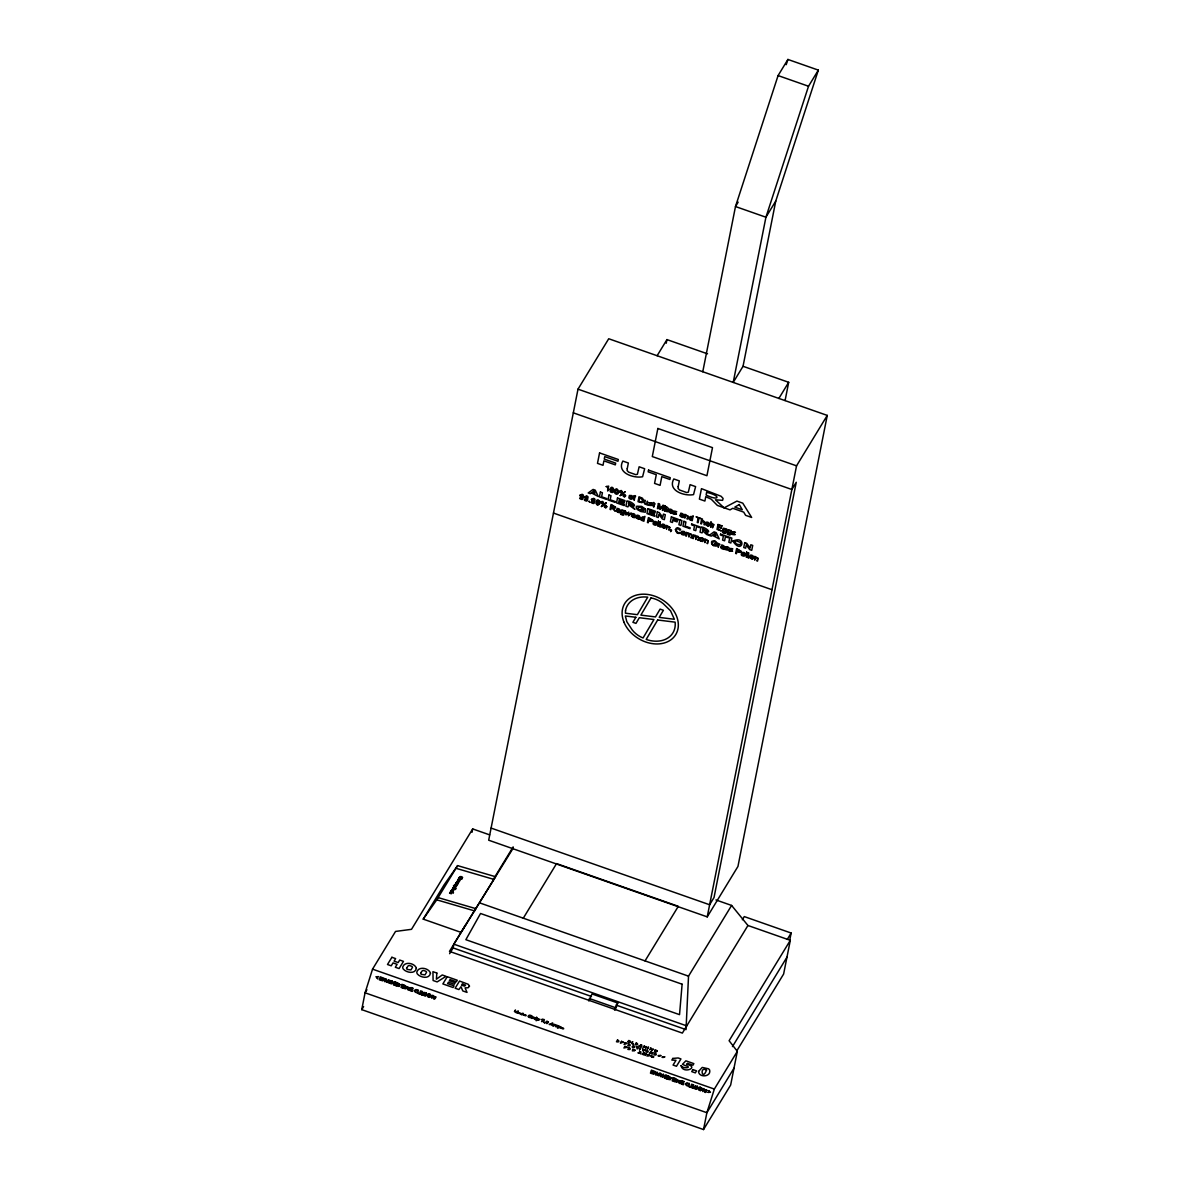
<?xml version="1.0" encoding="UTF-8"?>
<svg xmlns="http://www.w3.org/2000/svg" width="1189" height="1189" viewBox="0 0 1189 1189"><rect width="100%" height="100%" fill="white"/><g stroke="black" fill="none" stroke-linecap="round" stroke-linejoin="round"><path stroke-width="1.5" d="M615.976 1005.047L686.023 1029.629L688.52 976.154L731.607 905.438L715.956 899.954M731.607 905.438L747.94 925.488L790.299 940.336L729.11 1040.732L737.329 1051.344L730.655 1085.037L703.531 1129.55L361.738 1009.639L365.068 992.8L372.543 969.154L395.536 931.433L411.513 929.322L472.687 828.926L489.63 834.856M472.018 832.285L472.687 828.926M449.605 953.682L453.113 947.915L453.856 944.17L513.321 847.935M578.003 389.16L488.694 840.207L707.232 916.868L737.953 866.439L827.262 415.407L608.723 338.746L578.003 389.16L796.541 465.835L827.262 415.407M666.226 343.235L666.955 339.593L707.529 353.832M702.773 371.741L735.486 206.544L778.082 75.576L787.921 59.45L818.344 70.121L775.748 201.104L743.036 366.286L733.212 382.412L765.924 217.215L808.52 86.247L818.344 70.121M588.808 1000.975L592.033 993.974L617.745 1002.996L615.174 1009.743M614.52 1009.996L617.745 1002.996M785.097 400.515L788.693 382.308L743.036 366.286M707.232 916.868L796.541 465.835M703.531 1129.55L706.875 1112.711L714.351 1089.065L737.329 1051.344M789.912 939.28L791.146 933.038L744.269 916.585L742.352 919.736M790.299 940.336L783.625 974.029L736.779 1050.898M421.768 994.703L420.267 993.618L422.184 992.815L420.891 991.626L422.66 991.685L420.46 990.913L419.509 993.915L424.963 995.832L424.726 992.399L421.976 994.777M692.875 1088.024L691.374 1086.939L693.291 1086.137L692.013 1084.948L693.767 1084.992L691.567 1084.219L690.616 1087.236L696.07 1089.139L695.833 1085.72L693.083 1088.098M786.211 64.682L787.921 59.45M623.675 512.548C621.386 515.372 620.405 508.58 623.437 510.913C625.845 516.695 616.452 512.474 622.977 515.238A1.62 1.234 31.4 0 0 623.972 514.495L624.775 510.735L621.386 510.022L620.866 512.608A1.679 1.278 31.4 0 0 621.728 513.425L623.422 513.559M725.572 530.784C723.284 533.608 722.303 526.831 725.335 529.15C727.742 534.946 718.349 530.71 724.874 533.475A1.62 1.234 31.4 0 0 725.885 532.746L726.672 528.971L723.298 528.258L722.763 530.844A1.679 1.278 31.4 0 0 723.625 531.676L725.32 531.81M730.195 532.404C727.906 535.243 726.925 528.451 729.957 530.77C732.365 536.566 722.971 532.33 729.496 535.095A1.62 1.234 31.4 0 0 730.507 534.366L731.294 530.591L727.906 529.878L727.386 532.464A1.679 1.278 31.4 0 0 728.248 533.296L729.942 533.43M738.161 202.145L735.486 206.544L765.924 217.215L775.748 201.104M657.116 355.719L666.955 339.593M366.94 989.724L365.068 992.8L706.875 1112.711L733.999 1068.183M361.738 1009.639L363.611 1006.578M423.225 919.127L444.077 884.898L457.602 865.622L495.56 876.724L461.035 932.384L423.225 919.127L436.749 899.835L457.602 865.622M778.869 398.434L788.693 382.308M465.776 924.611L449.472 951.378L682.367 1033.092L747.94 925.488M493.257 879.518L513.143 846.88M523.294 918.19L556.556 863.6L678.31 906.315L645.033 960.905M787.311 939.34L791.146 933.038M732.469 1046.602L786.955 957.19M639.37 519.028C630.571 514.659 642.402 520.648 639.608 516.368A1.917 1.471 31.4 0 0 638.701 515.565L637.854 515.268A1.962 1.501 31.4 0 0 636.739 515.372L635.996 517.765L638.597 519.296A1.813 1.382 31.4 0 0 639.37 519.028M724.19 507.807L736.912 501.089L742.753 503.14L751.641 517.438L745.622 515.342L743.705 512.117L732.766 508.283L730.046 509.873L717.368 505.429L711.215 499.187L705.761 496.69L704.899 501.045L699.385 499.112L701.451 488.649L721.099 496.274L723.12 498.459L722.585 500.346L715.451 499.811L723.982 507.748M455.982 868.297L493.925 879.399M438.117 897.606L476.061 908.708M436.749 899.835L474.708 910.937M778.082 75.576L808.52 86.247M573.306 412.836L791.844 489.496L796.244 482.288L714.024 897.546L709.625 904.755L491.087 828.079M553.465 513.068L772.003 589.729M479.806 902.941L688.52 976.154M453.856 944.17L686.766 1025.884M453.113 947.915L591.453 996.456M589.298 998.478L615.01 1007.499M372.543 969.154L714.351 1089.065M389.1 982.099L390.289 982.694L389.264 980.36L391.122 980.836L391.196 981.594L389.591 980.91L390.587 983.333L388.922 983.169L389.1 982.099M406.623 967.995L406.623 968.426A2.348 1.457 11.2 0 0 407.337 969.436L410.918 969.942L412.494 967.326A2.378 1.486 11.2 0 0 411.751 966.315L409.685 965.587A2.378 1.486 11.2 0 0 408.199 965.825L406.623 967.995M420.698 972.929L420.698 973.36A2.348 1.457 11.2 0 0 421.411 974.386L424.993 974.876L426.569 972.26A2.378 1.486 11.2 0 0 425.84 971.25L423.76 970.521A2.378 1.486 11.2 0 0 422.273 970.774L420.698 972.929M660.207 1075.421C662.585 1079.255 658.29 1069.758 661.708 1074.737C661.56 1073.221 660.638 1079.151 660.207 1075.421M642.61 1048.787L643.234 1051.15L645.389 1049.753L643.219 1050.586L642.61 1048.787M681.119 1065.626C682.605 1074.693 700.41 1067.113 686.529 1064.304L687.48 1063.323L692.89 1065.225L693.856 1063.62L685.875 1060.826L682.456 1064.318L685.161 1065.567C693.514 1067.529 682.798 1069.312 681.119 1065.626M410.146 988C405.925 986.008 408.065 991.165 409.997 988.787L408.971 990.11A2.14 2.081 63.7 0 1 407.976 989.917L407.649 987.138L410.146 988M435.769 996.976C431.577 994.97 433.673 1000.172 435.62 997.779L434.594 999.102A2.14 2.081 63.7 0 1 433.599 998.894L433.272 996.129L435.769 996.976M628.297 1041.549L630.17 1042.292L627.762 1041.846L628.862 1040.464L630.616 1041.549L628.342 1041.401M632.622 1046.692L634.495 1047.435L632.087 1046.989L633.187 1045.607L634.941 1046.692L632.622 1046.692M681.252 1081.321C677.076 1079.24 679.157 1084.531 681.104 1082.109L680.078 1083.432A2.14 2.081 63.7 0 1 679.082 1083.224L678.756 1080.459L681.252 1081.321M706.875 1090.298C702.699 1088.232 704.78 1093.508 706.727 1091.101L705.701 1092.423A2.14 2.081 63.7 0 1 704.705 1092.215L704.378 1089.451L706.875 1090.298M517.839 1012.939C521.689 1015.257 520.797 1011.705 517.839 1012.939M523.606 1014.975C527.559 1017.427 526.474 1013.533 523.606 1014.975M561.134 1028.128C565.087 1030.595 563.987 1026.701 561.134 1028.128M706.519 1070.13C702.209 1081.633 699.295 1065.522 706.519 1070.13M535.154 1017.903L534.411 1019.315L534.054 1017.591L531.959 1018.453L532.925 1016.848L535.154 1017.903M599.613 503.75C595.05 509.041 594.901 495.768 599.776 501.342A1.62 1.234 31.4 0 1 599.687 502.174L598.736 502.561L599.613 503.75M619.187 509.65C614.55 508.966 616.14 512.459 619.662 512.741C622.456 507.658 612.855 507.688 619.187 509.65M651.869 520.024L651.2 520.916L648.748 520.188L649.09 518.434L651.869 520.024M682.739 514.451C678.116 513.767 679.707 517.26 683.229 517.527C686.023 512.459 676.422 512.489 682.739 514.451M723.566 546.271C718.929 545.588 720.519 549.08 724.042 549.363C726.836 544.28 717.235 544.309 723.566 546.271M740.078 550.968L739.409 551.859L736.942 551.131L737.299 549.377L740.078 550.968M537.963 1018.616L537.918 1019.984L539.984 1019.315L536.09 1020.667L537.963 1018.616M615.516 507.064L615.426 507.703A1.575 1.204 31.4 0 1 614.654 508.283L613.569 508.208L615.278 511.211L611.265 507.465L610.834 509.65L610.046 509.368L611.012 504.463L615.516 507.064M625.548 610.403L625.444 613.197L637.393 614.683L647.737 597.16A26.559 20.243 31.4 0 0 625.548 610.403M648.912 502.709C656.774 508.193 641.599 503.333 652.062 505.488C644.542 500.331 658.201 504.522 648.912 502.709M673.39 511.285C681.238 516.784 666.078 511.924 676.526 514.064C668.946 508.833 682.649 513.158 673.39 511.285M725.29 546.999C733.137 552.499 717.978 547.639 728.426 549.779C720.846 544.547 734.534 548.872 725.29 546.999M729.437 548.456C737.299 553.955 722.124 549.095 732.587 551.235C725.052 546.048 738.711 550.299 729.437 548.456M732.052 531.869C739.9 537.354 724.74 532.494 735.188 534.649C727.668 529.491 741.327 533.683 732.052 531.869M548.411 1021.99C546.004 1026.969 544.517 1018.765 548.411 1021.99M703.992 521.986L704.26 524.914C707.396 520.812 701.005 521.451 702.446 519.028L701.718 518.776L700.752 523.68L701.48 523.933L702.327 521.228L703.992 521.986M660.772 1055.505C658.572 1057.021 655.838 1054.985 660.772 1055.505M664.696 1056.887C662.466 1058.478 659.776 1056.248 664.696 1056.887M732.885 541.114C742.456 555.649 747.108 534.664 732.885 541.114M451.404 891.141L452.786 891.319L451.404 891.141M452.31 889.625L453.708 889.818L452.31 889.625M596.432 503.081C598.409 507.584 599.806 500.554 596.432 503.081M632.013 515.342L632.593 516.754L634.748 517.408A1.813 1.382 31.4 0 1 633.99 517.676L631.374 516.145L632.117 513.752A1.962 1.501 31.4 0 1 633.232 513.648L634.079 513.945A1.917 1.471 31.4 0 1 634.985 514.748L635.223 516.472L632.013 515.342M662.035 525.88L662.63 527.292L664.77 527.946A1.813 1.382 31.4 0 1 664.012 528.213L661.411 526.682L662.139 524.29A1.962 1.501 31.4 0 1 663.269 524.186L664.101 524.483A1.917 1.471 31.4 0 1 665.008 525.285L665.26 526.995L662.035 525.88M669.244 510.898L669.838 512.31L671.978 512.964A1.813 1.382 31.4 0 1 671.22 513.232L668.619 511.701L669.362 509.308A1.962 1.501 31.4 0 1 670.477 509.204L671.309 509.501A1.917 1.471 31.4 0 1 672.216 510.304L672.469 512.028L669.244 510.898M706.207 523.859L706.786 525.27L708.941 525.924A1.813 1.382 31.4 0 1 708.168 526.192L705.567 524.661L706.311 522.268A1.962 1.501 31.4 0 1 707.425 522.164L708.272 522.461A1.917 1.471 31.4 0 1 709.179 523.264L709.417 524.988L706.207 523.859M750.244 556.824L750.824 558.236L752.979 558.889A1.813 1.382 31.4 0 1 752.221 559.142L749.605 557.626L750.348 555.233A1.962 1.501 31.4 0 1 751.463 555.129L752.31 555.426A1.917 1.471 31.4 0 1 753.217 556.229L753.454 557.938L750.244 556.824M459.653 880.871C455.655 881.718 458.359 879.697 459.653 880.871M610.7 490.091C613.256 496.571 613.583 482.927 610.7 490.091M615.322 491.711C617.879 498.191 618.206 484.547 615.322 491.711M456.531 886.028C453.232 888.718 451.716 883.486 456.531 886.028M652.702 520.232L652.583 520.886A1.917 1.457 31.4 0 1 651.988 521.481L648.629 520.767L648.228 522.759L647.44 522.491L648.421 517.587L652.702 520.232M740.91 551.176L740.792 551.83A1.917 1.457 31.4 0 1 740.182 552.424L736.838 551.711L736.437 553.702L735.649 553.435L736.615 548.53L740.91 551.176M462.105 877.497L461.258 878.314L462.67 877.497L460.827 876.456L459.385 877.214L462.105 877.497M688.728 534.129L688.981 537.056C688.03 532.627 693.529 534.381 690.809 537.696L691.522 537.948L692.043 535.228L690.913 533.846A1.59 1.204 31.4 0 0 689.798 533.831L688.372 532.954A1.635 1.248 31.4 0 0 687.227 532.925L686.395 532.345L685.696 535.912L686.425 536.165L687.242 533.445L688.728 534.129M695.654 536.551L695.907 539.494C694.956 535.065 700.455 536.819 697.72 540.133L698.448 540.386L698.969 537.651L697.839 536.284A1.59 1.204 31.4 0 0 696.709 536.254L695.297 535.392A1.635 1.248 31.4 0 0 694.153 535.362L693.321 534.782L692.607 538.335L693.336 538.587L694.168 535.867L695.654 536.551M734.98 541.812L736.348 543.997L739.513 544.755A1.784 1.367 31.4 0 0 740.42 544.131L740.569 543.343A1.739 1.323 31.4 0 0 740.034 542.229L735.991 540.817A1.769 1.338 31.4 0 0 735.099 541.426L734.98 541.812M414.248 990.794C416.016 993.543 416.626 992.399 414.961 990.63C418.008 990.229 416.239 988.252 414.248 990.794M436.839 973.063L436.393 979.201L442.249 974.965L446.038 976.303L437.166 981.921L433.108 980.509L432.93 971.695L436.839 973.063M685.354 1084.115C687.495 1086.895 687.242 1085.735 686.172 1083.699C689.561 1083.982 687.004 1081.366 685.354 1084.115M638.285 507.837L638.255 508.268A1.828 1.397 31.4 0 0 638.82 509.427L640.217 510.349A6.079 4.622 31.4 0 0 642.119 510.913L643.412 510.393L641.079 509.576L641.243 508.743L645.627 510.274L645.241 512.236L640.782 511.493L637.155 509.442L636.189 507.138A2.512 1.917 31.4 0 1 636.769 506.217L641.688 506.38L645.672 509.323L640.306 506.9L638.285 507.837M627.242 468.674L627.093 470.502L628.58 472.122L635.773 474.664L637.393 474.262L639.132 466.787L644.661 468.734L642.595 476.73C634.138 478.573 616.244 473.044 622.843 461.079L628.357 463.011L627.242 468.674M678.191 486.554L678.057 488.367L679.543 490.002L686.722 492.543L688.342 492.142L690.081 484.666L695.61 486.613L693.544 494.594C685.087 496.452 667.192 490.923 673.791 478.959L679.32 480.891L678.191 486.554M640.514 518.166L641.094 520.098L643.888 521.243L644.869 516.338L643.606 517.572A1.546 1.174 31.4 0 0 642.699 516.933L640.514 518.166M653.787 506.128C654.292 509.724 651.646 503.021 653.742 502.442L655.02 503.839L653.787 506.128M667.163 510.824C667.668 514.421 665.037 507.718 667.118 507.138L668.411 508.535L667.163 510.824M675.426 529.64L676.853 532.806A3.894 2.973 31.4 0 0 678.161 533.326L678.592 533.4A2.437 1.858 31.4 0 0 679.707 533.192L680.494 532.419L679.187 532.598A1.709 1.293 31.4 0 1 678.384 532.761L676.244 531.097L676.942 528.719A1.828 1.382 31.4 0 1 677.968 528.525L679.989 530.264L680.584 529.655A2.348 1.784 31.4 0 0 679.528 528.511L678.339 528.005A3.106 2.378 31.4 0 0 677.225 527.916A2.571 1.962 31.4 0 0 676.303 528.228L675.426 529.64M688.832 517.601L689.412 519.548L692.221 520.693L693.187 515.788L691.939 517.007A1.546 1.174 31.4 0 0 691.017 516.383L688.832 517.601M460.47 879.563L458.033 879.399L460.47 879.563M601.53 502.457C602.318 505.83 603.492 499.945 601.53 502.457M604.874 506.38C605.662 509.769 606.836 503.868 604.874 506.38M620.316 491.533C621.089 494.921 622.263 489.021 620.316 491.533M623.645 495.471C624.433 498.845 625.607 492.945 623.645 495.471M712.285 542.585L712.449 544.042A1.858 1.427 31.4 0 0 712.999 544.725L715.912 545.424L714.455 543.328L716.982 544.205L716.61 546.019L713.578 545.766L711.721 544.131L711.557 542.006A3.909 2.973 31.4 0 1 712.092 541.144L714.946 540.832L717.086 543.135L714.336 541.248L712.285 542.585M399.965 984.626L399.058 986.409L396.888 985.978L397.839 982.976L399.965 984.626M406.891 987.063L405.984 988.832L403.814 988.401L404.765 985.399L406.891 987.063M642.699 499.93L641.733 501.996L638.939 501.386L639.682 497.626L642.699 499.93M671.086 1077.947L670.18 1079.716L667.995 1079.3L668.946 1076.283L671.086 1077.947M678.012 1080.385L677.106 1082.153L674.921 1081.722L675.872 1078.72L678.012 1080.385M682.114 984.21L679.528 1014.648L465.865 939.696L480.549 913.494L682.114 984.21M657.339 1050.779L655.065 1050.422L655.436 1051.477L657.16 1051.269L656.075 1051.968A2.14 1.338 11.2 0 1 655.065 1051.715L654.842 1049.917L657.339 1050.779M580.633 495.575C582.387 500.197 584.007 492.543 580.633 495.575M585.256 497.195C587.009 501.817 588.629 494.163 585.256 497.195M592.181 499.633C593.935 504.255 595.555 496.586 592.181 499.633M557.18 1025.81L557.225 1027.311L557.804 1025.617L554.237 1024.324L553.257 1025.929L555.322 1025.052L555.605 1026.746L557.18 1025.81M643.517 500.287L641.911 502.694L638.032 501.684L639.013 496.779L642.55 498.236L643.517 500.287M579.89 495.293L580.678 497.165L582.863 497.492A3.924 2.987 31.4 0 1 582.417 498.473L579.652 498.042A1.59 1.204 31.4 0 0 580.381 498.964L581.629 499.41A1.962 1.486 31.4 0 0 582.476 499.306L583.457 495.382A2.051 1.561 31.4 0 0 582.09 494.297L579.89 495.293M584.512 496.913L585.3 498.786L587.485 499.112A3.924 2.987 31.4 0 1 587.039 500.093L584.275 499.662A1.59 1.204 31.4 0 0 585.003 500.584L586.251 501.03A1.962 1.486 31.4 0 0 587.098 500.926L588.079 497.002A2.051 1.561 31.4 0 0 586.712 495.917L584.512 496.913M591.438 499.35L592.226 501.223L594.411 501.55A3.924 2.987 31.4 0 1 593.965 502.516L591.201 502.1A1.59 1.204 31.4 0 0 591.944 503.021L593.192 503.467A1.962 1.486 31.4 0 0 594.024 503.348L595.005 499.439A2.051 1.561 31.4 0 0 593.638 498.34L591.438 499.35M450.899 891.081C452.637 893.994 454.451 889.164 450.958 890.933M451.82 889.565C453.797 892.567 455.09 887.395 451.82 889.565M632.875 497.492L631.998 499.142L629.65 498.696A1.947 1.486 31.4 0 1 628.877 497.76L629.397 495.471L631.597 495.56A2.006 1.531 31.4 0 1 632.845 497.091L632.875 497.492M657.071 523.487L656.179 525.122L653.831 524.691A1.947 1.486 31.4 0 1 653.073 523.755L653.578 521.466L655.778 521.555A2.006 1.531 31.4 0 1 657.027 523.086L657.071 523.487M685.236 533.371L684.359 535.005L682.01 534.574A1.947 1.486 31.4 0 1 681.238 533.638L681.758 531.349L683.957 531.438A2.006 1.531 31.4 0 1 685.206 532.969L685.236 533.371M703.71 539.851L702.818 541.485L700.47 541.054A1.947 1.486 31.4 0 1 699.712 540.118L700.232 537.829L702.417 537.918A2.006 1.531 31.4 0 1 703.665 539.449L703.71 539.851M745.265 554.431L744.388 556.066L742.04 555.635A1.947 1.486 31.4 0 1 741.267 554.698L741.787 552.409L743.987 552.499A2.006 1.531 31.4 0 1 745.235 554.029L745.265 554.431M399.341 984.581C398.211 988.475 397.364 981.876 399.341 984.581M406.266 987.004C405.167 990.942 404.275 984.299 406.266 987.004M670.447 1077.888C669.288 1081.812 668.486 1075.198 670.447 1077.888M677.373 1080.325C676.273 1084.264 675.382 1077.62 677.373 1080.325M644.2 502.397L644.706 503.973L647.425 504.968L647.396 501.163C648.287 505.533 642.714 503.854 645.359 500.45L644.631 500.197L644.2 502.397M603.492 502.798L602.422 504.047L600.891 502.798A2.705 2.066 31.4 0 1 601.084 501.713L602.674 501.461L603.492 502.798M606.821 506.722L605.766 507.971L604.22 506.722A2.705 2.051 31.4 0 1 604.428 505.637L606.018 505.399L606.821 506.722M622.263 491.874L621.193 493.123L619.662 491.874A2.705 2.066 31.4 0 1 619.855 490.789L621.446 490.552L622.263 491.874M625.592 495.798L624.537 497.047L622.991 495.798A2.705 2.051 31.4 0 1 623.199 494.728L624.79 494.475L625.592 495.798M698.552 1071.452C698.731 1077.814 711.245 1077.16 709.67 1070.159A4.013 2.497 11.2 0 0 708.421 1068.792L702.238 1067.41L698.552 1071.452M632.117 497.344C629.278 501.966 629.293 492.246 632.117 497.344M656.298 523.338C653.46 527.961 653.474 518.241 656.298 523.338M684.478 533.222C681.639 537.844 681.654 528.124 684.478 533.222M702.937 539.702C700.098 544.309 700.113 534.604 702.937 539.702M744.507 554.282C741.668 558.889 741.683 549.184 744.507 554.282M641.257 518.419C642.773 523.918 644.735 514.718 641.257 518.419M669.838 527.381L669.333 530.16L668.604 529.908C671.339 526.534 665.587 524.825 666.553 529.194L666.539 525.389L669.838 527.381M688.134 516.294L687.628 519.073L686.9 518.82C689.635 515.446 683.883 513.737 684.849 518.107L684.834 514.287L688.134 516.294M689.575 517.869C691.106 523.353 693.068 514.168 689.575 517.869M708.168 540.832L707.663 543.611L706.92 543.358C709.67 539.984 703.903 538.275 704.884 542.645L704.854 538.825L708.168 540.832M758.047 558.325L757.542 561.104L756.798 560.851C759.548 557.478 753.781 555.768 754.762 560.138L754.733 556.333L758.047 558.325M610.046 489.274L610.239 491.473A1.694 1.293 31.4 0 0 611.087 492.276C616.853 494.089 612.32 482.838 610.046 489.274M614.668 490.894L614.862 493.093A1.694 1.293 31.4 0 0 615.709 493.911C621.475 495.709 616.942 484.458 614.668 490.894M644.349 1053.008L644.156 1054.405L646.326 1053.707L645.241 1055.475L645.538 1053.885L643.517 1054.866L643.784 1053.276L642.372 1054.465L643.457 1052.696L644.349 1053.008M381.803 978.146L380.51 978.22L381.803 978.146M652.924 1071.467L651.631 1071.542L652.924 1071.467M382.145 979.573L381.327 980.435L379.35 979.825L380.287 976.808L382.278 977.685L382.145 979.573M653.266 1072.894L652.434 1073.756L650.457 1073.147L651.409 1070.13L653.385 1071.007L653.266 1072.894M384.85 979.246L383.497 979.35L384.85 979.246M416.388 968.322C415.199 974.445 406.43 972.691 403.353 969.139A6.049 3.775 11.2 0 1 402.789 966.91C404.721 960.994 415.006 963.164 416.388 968.322M430.477 973.271C429.274 979.394 420.505 977.626 417.443 974.073A6.049 3.775 11.2 0 1 416.878 971.844C418.796 965.944 429.095 968.099 430.477 973.271M655.956 1072.567L654.604 1072.671L655.956 1072.567M385.652 980.97L387.376 982.471L388.654 979.751L386.693 981.876L386.291 978.919L385.652 980.97M528.317 1016.149L528.302 1016.654A1.709 1.07 11.2 0 0 528.852 1017.323L531.052 1017.814L532.182 1016.372A1.724 1.07 11.2 0 0 531.632 1015.703L529.789 1015.168A1.873 1.159 11.2 0 0 528.956 1015.376L528.317 1016.149M656.774 1074.291L658.483 1075.792L659.776 1073.072L657.799 1075.198L657.398 1072.24L656.774 1074.291M381.52 979.454C380.094 980.866 380.153 977.566 381.52 979.454M385.504 979.305L384.404 980.122L385.013 981.817L383.467 979.87L382.338 980.88L383.289 977.863L385.504 979.305M652.627 1072.76C651.037 1074.128 651.349 1070.917 652.627 1072.76M656.61 1072.627L655.525 1073.444L656.135 1075.138L654.574 1073.191L653.46 1074.187L654.411 1071.185L656.61 1072.627M589.031 501.268L589.729 502.234L589.031 501.268M599.568 452.92L597.487 463.368L603.016 465.3L603.893 460.856L615.322 464.869L615.664 463.101L604.25 459.088L604.74 456.621L617.968 461.258L618.325 459.489L599.568 452.92M600.4 492.023L599.434 496.883L606.509 499.365L606.672 498.548L601.619 496.779L602.422 492.736L600.4 492.023M606.241 486.569L607.728 486.94L607.698 491.042L608.664 486.108L606.241 486.569M608.976 495.025L608.01 499.9L615.085 502.382L615.248 501.55L610.21 499.781L610.997 495.739L608.976 495.025M611.696 505.28L611.369 506.9L614.609 507.391L611.696 505.28M617.507 497.983L616.541 502.888L624.18 505.578L624.344 504.745L618.726 502.769L618.993 501.446L624.047 503.215L624.21 502.382L619.157 500.614L619.38 499.529L624.805 501.431L624.968 500.599L617.507 497.983M619.038 510.616C617.968 513.574 614.802 508.788 619.038 510.616M626.885 501.268L625.904 506.172L627.941 506.886L628.758 504.983L634.956 509.353L631.909 505.964C639.058 507.108 629.501 500.049 626.885 501.268M628.743 502.813L628.505 504.062L632.637 505.043L628.743 502.813M633.559 496.303L634.227 500.346L634.837 497.255C635.803 496.913 636.189 494.416 633.559 496.303M648.525 470.086L648.168 471.855L656.283 474.708L654.559 483.388L660.088 485.335L661.812 476.64L669.912 479.479L670.254 477.71L648.525 470.086M657.859 428.471L652.3 456.561L706.935 475.719L712.493 447.644L657.859 428.471M647.946 508.654L646.979 513.574L654.619 516.249L654.782 515.432L649.164 513.455L649.432 512.117L654.485 513.886L654.649 513.068L649.595 511.285L649.818 510.2L655.243 512.102L655.407 511.27L647.946 508.654M658.379 503.571L657.413 508.476L658.171 508.743L658.988 504.567L659.895 509.353L663.135 506.098L662.332 510.2L663.09 510.467L664.057 505.563L663.001 505.191L660.43 508.773L659.568 503.987L658.379 503.571M657.339 511.954L656.373 516.858L658.245 517.527L658.884 514.332L662.303 518.954L664.339 519.667L665.32 514.748L663.432 514.094L662.778 517.364L659.315 512.652L657.339 511.954M658.468 521.109L658.23 526.266L658.468 521.109M660.311 521.763L660.073 526.92L660.311 521.763M664.963 507.331L664.993 511.136L664.963 507.331M665.246 505.979L665.825 506.93L665.246 505.979M671.384 516.888L670.403 521.793L672.439 522.506L672.855 520.41L677.046 521.882L677.21 521.064L673.019 519.578L673.242 518.419L678.102 520.128L678.265 519.296L671.384 516.888M670.774 529.937L670.611 531.646L671.607 530.235L670.774 529.937M679.885 519.861L678.904 524.765L680.94 525.479L681.906 520.574L679.885 519.861M682.605 515.402C681.535 518.359 678.354 513.574 682.605 515.402M683.898 521.317L682.932 526.177L690.006 528.659L690.17 527.842L685.132 526.073L685.919 522.03L683.898 521.317M691.701 524.007L691.537 524.839L694.525 525.895L693.722 529.967L695.743 530.68L696.561 526.608L699.533 527.648L699.697 526.816L691.701 524.007M696.293 516.873L698.136 518.136L697.274 522.461L698.062 522.744L698.924 518.419L701.005 518.523L696.293 516.873M706.623 492.365L706.103 495.01C719.494 501.728 721.441 495.56 706.623 492.365M701.02 527.277L700.039 532.182L702.075 532.895L702.892 530.993L706.652 534.5L711.319 536.135L712.36 535.318L719.256 538.929L716.194 532.598L714.054 531.855L709.164 535.377L706.043 531.973C713.192 533.118 703.635 526.043 701.02 527.277M702.877 528.823L702.64 530.071L706.771 531.052L702.877 528.823M710.695 523.368L710.725 527.188L710.695 523.368M710.963 522.016L711.557 522.967L710.963 522.016M712.538 524.007L712.568 527.827C713.058 523.992 715.837 525.3 712.538 524.007M717.993 524.483L717.026 529.387L721.47 530.948L717.933 529.09L718.26 527.411L721.664 527.99L718.364 526.846L718.661 525.345L722.303 525.999L717.993 524.483M718.245 543.522L718.275 547.341C718.765 543.507 721.56 544.815 718.245 543.522M720.579 534.143L720.415 534.976L723.402 536.016L722.585 540.088L724.621 540.802L725.424 536.729L728.396 537.77L728.575 536.938L720.579 534.143M723.417 547.237C722.347 550.18 719.182 545.394 723.417 547.237M729.823 537.383L728.842 542.288L730.878 543.001L731.844 538.097L729.823 537.383M744.73 542.615L743.749 547.52L745.637 548.188L746.276 544.978L749.694 549.6L751.73 550.314L752.711 545.409L750.824 544.755L750.17 548.025L746.707 543.314L744.73 542.615M746.677 552.053L746.439 557.21L746.677 552.053M748.52 552.707L748.282 557.864L748.52 552.707M561.163 1027.296L557.537 1028.173L558.889 1025.958L561.163 1027.296M456.011 886.087L454.644 885.954L456.011 886.087M529.135 1016.327C530.874 1019.657 532.271 1013.756 529.135 1016.327M627.004 1047.36L623.913 1047.985L624.983 1046.216L627.004 1047.36M650.101 1055.46L646.994 1056.085L648.079 1054.316L650.101 1055.46M520.886 1013.801C521.466 1017.011 526.341 1011.661 520.886 1013.801M449.605 893.177C453.306 894.752 450.794 892.374 449.605 893.177M465.449 985.369L464.513 986.097L461.495 985.265L462.387 983.793L465.449 985.369M522.922 1013.949L521.808 1013.756L522.922 1013.949M626.35 1047.256L625.102 1047.227L626.35 1047.256M649.432 1055.356L648.183 1055.327L649.432 1055.356M376.2 976.793L377.805 978.904L376.735 977.254L378.518 976.615L376.2 976.793M392.073 980.94L391.122 983.957L392.132 982.842L393.306 983.258L393.5 984.789L394.451 981.772L392.296 982.337L392.073 980.94M395.06 981.995L394.109 984.997L396.383 985.8L394.882 984.7L396.784 983.912L395.506 982.723L397.275 982.768L395.06 981.995M401.986 984.433L401.035 987.435L403.309 988.222L401.808 987.138L402.06 986.32L403.547 986.84L402.432 985.146L404.201 985.205L401.986 984.433M410.993 987.583L410.042 990.586L412.301 991.388L410.799 990.288L412.717 989.501L411.439 988.312L413.192 988.356L410.993 987.583M417.933 990.051L416.982 993.023L419.078 993.766L417.74 992.726L417.933 990.051M426.242 992.934L425.29 995.936L426.465 994.167L427.639 996.768L428.59 993.766L427.401 995.565L426.242 992.934M429.214 993.974L428.857 997.199L429.214 993.974M430.388 994.39L429.437 997.393L430.611 995.639L431.8 998.225L432.751 995.223L431.562 997.036L430.388 994.39M663.18 1074.262L662.228 1077.279L663.239 1076.164L664.606 1078.111L665.558 1075.094L664.577 1076.075L663.18 1074.262M666.182 1075.317L665.231 1078.319L667.49 1079.122L665.989 1078.022L667.891 1077.234L666.613 1076.03L668.381 1076.09L666.182 1075.317M673.108 1077.754L672.157 1080.756L674.416 1081.544L672.915 1080.459L674.817 1079.657L673.539 1078.468L675.307 1078.527L673.108 1077.754M682.1 1080.905L681.148 1083.907L683.422 1084.71L681.921 1083.61L682.174 1082.793L683.66 1083.328L682.545 1081.618L684.314 1081.678L682.1 1080.905M689.04 1083.372L688.089 1086.345L690.185 1087.088L688.862 1086.047L689.04 1083.372M697.349 1086.256L696.397 1089.258L697.571 1087.489L698.76 1090.09L699.712 1087.073L698.508 1088.886L697.349 1086.256M700.321 1087.296L699.964 1090.506L700.321 1087.296M701.495 1087.712L700.544 1090.714L701.733 1088.946L702.907 1091.547L703.858 1088.544L702.669 1090.343L701.495 1087.712M708.109 1092.349L710.413 1092.245L708.644 1090.64L709.714 1092.275L708.109 1092.349M634.361 1050.036L632.979 1049.932L634.361 1050.036M456.903 884.675L454.748 884.794L456.784 885.285L457.631 884.259L455.461 883.635L456.903 884.675M458.241 882.476L456.086 882.595L458.122 883.1L458.984 882.06L456.799 881.435L458.241 882.476M546.301 1022.555C546.985 1024.799 548.397 1019.523 546.301 1022.555M514.51 1011.467L516.606 1012.939L518.374 1011.007L515.773 1012.359L515.402 1009.966L514.51 1011.467M469.462 986.171L468.154 987.732L465.062 987.851L467.024 992.399L462.803 990.927L460.99 986.736L458.88 989.545L455.134 988.222L459.519 981.029L468.288 984.314L469.462 986.171M635.03 1050.169C633.44 1052.027 634.272 1049.917 632.37 1050.957L632.845 1048.98L635.03 1050.169M560.405 1027.177L559.023 1027.222L560.405 1027.177M599.048 501.609C596.254 503.467 597.621 498.191 599.048 501.609M632.34 514.48C634.748 517.899 635.149 513.217 632.34 514.48M636.962 516.1C639.37 519.519 639.771 514.837 636.962 516.1M669.585 510.036C671.993 513.455 672.394 508.773 669.585 510.036M662.377 525.018C664.785 528.436 665.186 523.755 662.377 525.018M706.534 522.997C708.941 526.415 709.343 521.733 706.534 522.997M750.586 555.962C752.979 559.38 753.38 554.698 750.586 555.962M626.871 513.693L626.499 514.347L625.355 510.943L625.979 514.956L628.149 512.801L628.461 515.833L631.27 513.009L629.026 515.164L628.713 512.117L626.871 513.693M635.862 617.284L632.89 622.308L635.966 623.393L639.325 617.715L653.95 619.528L643.071 637.973A19.945 15.189 31.4 0 1 632.162 629.858L626.841 621.758L625.34 615.976L635.862 617.284M650.992 597.933L640.856 615.114L655.481 616.928L660.088 609.11L663.403 610.269L659.196 617.388L674.371 619.276L670.537 610.789L663.284 603.7A19.945 15.189 31.4 0 0 650.992 597.933M657.666 619.989L646.192 639.429A26.559 20.243 31.4 0 0 675.114 622.159L657.666 619.989M391.894 957.294L387.495 964.502L391.24 965.81L393.024 962.897L397.096 964.338L395.328 967.251L399.088 968.559L403.472 961.366L399.712 960.043L398.181 962.57L394.094 961.128L395.625 958.616L391.894 957.294M450.438 891.869L453.44 892.746L450.438 891.869M452.964 887.737L455.417 889.506L456.279 888.094L452.964 887.737M455.877 882.937L458.062 883.576L455.877 882.937M458.895 877.987L461.897 878.864L458.895 877.987M447.257 976.719L442.858 983.927L453.068 987.509L454.064 985.874L447.599 983.615L448.476 982.188L454.287 984.224L455.179 982.753L449.368 980.717L450.066 979.573L456.338 981.772L457.275 980.241L447.257 976.719M536.477 1017.353L535.124 1019.567L537.19 1017.606L536.477 1017.353M542.08 1019.359L542.764 1020.563A6.004 3.745 11.2 0 0 541.857 1021.083C540.044 1023.135 548.263 1018.988 542.08 1019.359M544.057 1022.183L544.503 1022.852L544.057 1022.183M617.522 1039.989L616.452 1041.757C619.172 1042.515 619.826 1040.91 617.522 1039.989M621.461 1041.356L620.376 1043.139L623.497 1042.084L621.461 1041.356M625.146 1042.664L624.076 1044.432L627.183 1043.377L625.146 1042.664M628.832 1043.957L627.762 1045.726C630.482 1046.483 631.136 1044.878 628.832 1043.957M628.922 1047.598L627.837 1049.367C630.556 1050.125 631.21 1048.535 628.922 1047.598M632.607 1041.668L631.537 1043.422L633.618 1044.165L632.31 1043.333L632.607 1041.668M636.293 1042.946L635.208 1044.715C637.928 1045.473 638.582 1043.868 636.293 1042.946M636.71 1046.706L637.111 1048.995L639.073 1047.539L636.71 1046.706M640.589 1048.074L639.519 1049.842L640.589 1048.074M644.379 1045.785L643.294 1047.554L644.557 1046.588L645.657 1048.386L646.727 1046.602L645.449 1047.598L644.379 1045.785M648.495 1047.227L647.425 1048.995L648.495 1047.227M646.846 1050.273L645.761 1052.042C648.495 1052.8 649.135 1051.195 646.846 1050.273M650.829 1048.044L649.759 1049.813L651.022 1048.861L652.122 1050.645L653.192 1048.876L651.914 1049.857L650.829 1048.044M650.784 1051.641L649.699 1053.424L650.963 1052.458L652.062 1054.242L653.133 1052.473L651.854 1053.469L650.784 1051.641M651.26 1056.664L653.341 1057.393L651.26 1056.664M651.587 1056.129L653.653 1056.858L651.587 1056.129M654.931 1053.097L653.846 1054.866C656.581 1055.624 657.22 1054.034 654.931 1053.097M672.825 1058.433L671.83 1060.083L675.991 1060.276L673.063 1065.076L676.467 1066.265L680.94 1058.938L678.161 1057.957L672.825 1058.433M692.949 1069.61L691.73 1071.616L695.327 1072.879L696.546 1070.873L692.949 1069.61M424.176 992.993L423.418 993.959L424.235 994.242L424.176 992.993M695.283 1086.315L694.525 1087.281L695.342 1087.563L695.283 1086.315M606.286 502.709L601.411 506.529L606.286 502.709M625.057 491.785L620.182 495.605L625.057 491.785M591.409 492.885L590.368 493.703L588.213 492.959L593.103 489.422L595.243 490.165L598.305 496.497L591.409 492.885M593.92 490.938L592.196 492.276L594.946 493.242L593.92 490.938M714.871 533.371L713.147 534.708L715.897 535.674L714.871 533.371M550.596 1024.383L549.199 1024.502L552.781 1023.075L552.93 1025.81L550.596 1024.383M552.068 1023.447L551.057 1024.086L552.068 1024.442L552.068 1023.447M639.964 1045.889L638.835 1045.978L641.703 1044.849L641.807 1047.033L639.964 1045.889M641.124 1045.146L640.321 1045.666L641.124 1045.146M639.043 1052.815L637.928 1052.904L640.797 1051.76L640.901 1053.959L639.043 1052.815M640.217 1052.057L639.414 1052.577L640.217 1052.057M739.276 504.537L734.817 507.123L742.278 509.739L739.276 504.537M623.913 622.085A29.888 22.769 31.4 0 0 672.008 638.954A29.888 22.769 31.4 0 0 654.767 596.165A29.888 22.769 31.4 0 0 623.913 622.085"/></g></svg>
